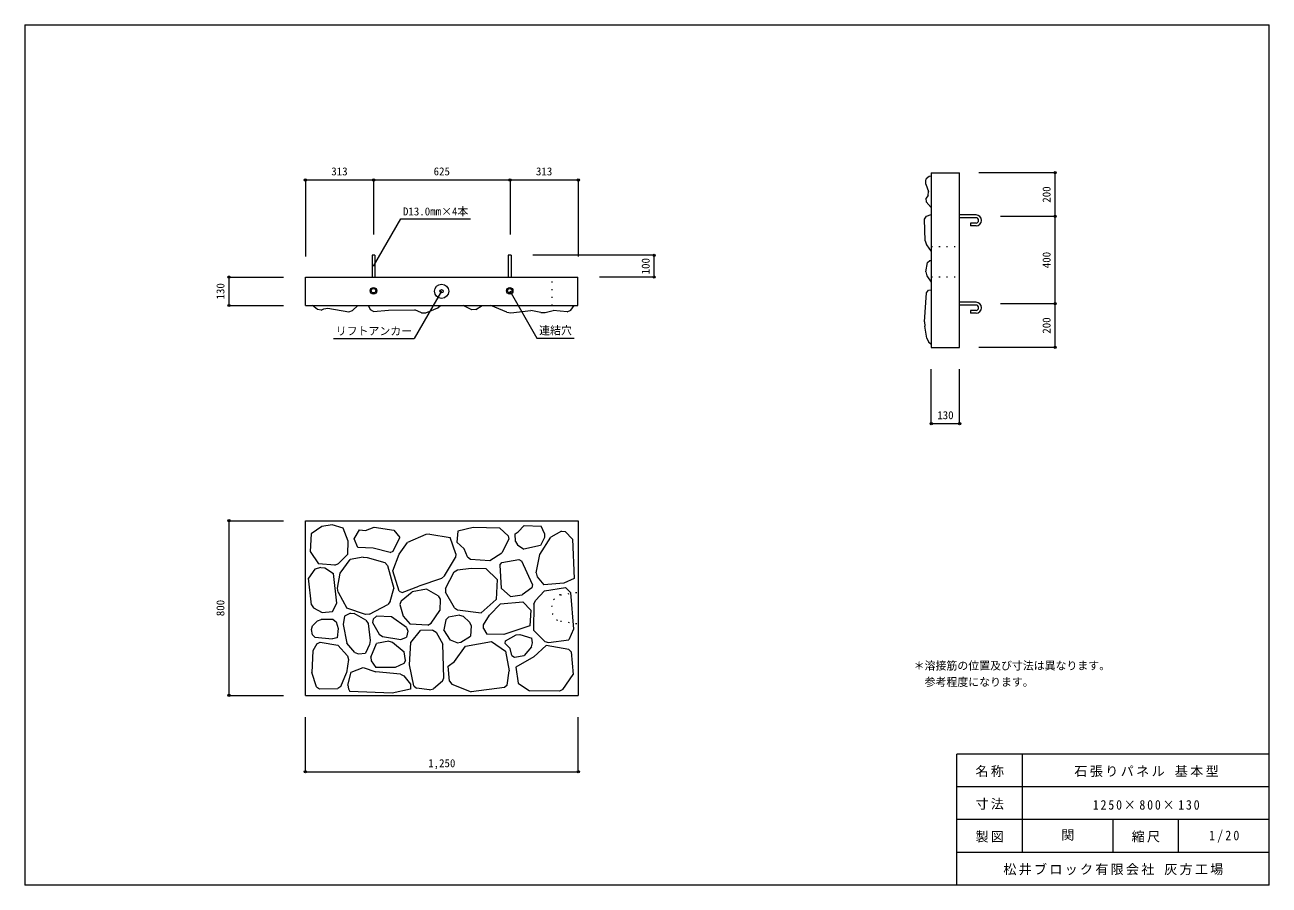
# Model space of a CAD drawing. Units: millimetres, scale not verified, with parts at other scales. Extents: x 120 to 5820, y 130 to 4070.
import ezdxf
from ezdxf.enums import TextEntityAlignment as Align

# ---------------------------------------------------------------- set-up
doc = ezdxf.new("R2010")
doc.units = ezdxf.units.MM
doc.header["$LTSCALE"] = 20
doc.header["$PDMODE"] = 32
doc.header["$PDSIZE"] = 10
doc.linetypes.add('DOTTED', pattern=[1.75, 0.25, -1.5])
for name, color, linetype, lineweight in [('_0-0_', 7, 'Continuous', 18), ('_0-1_', 7, 'Continuous', 18), ('_0-2_', 4, 'Continuous', 9)]:
    doc.layers.add(name, color=color, linetype=linetype, lineweight=lineweight)
doc.styles.add('ＭＳ ゴシック', font='')
doc.styles.get('ＭＳ ゴシック').set_extended_font_data('MS Gothic')

msp = doc.modelspace()

# ---------------------------------------------------------------- linework, layer by layer
at = {"layer": '_0-0_'}
for p, q in [((120, 4070), (5820, 4070)), ((120, 4070), (120, 130)), ((5820, 130), (5820, 4070)), ((5820, 730), (4390, 730)), ((4390, 130), (4390, 730)), ((4690, 280), (4690, 730)), ((5820, 580), (4390, 580)), ((5820, 430), (4390, 430)), ((5105, 280), (5105, 430)), ((5405, 280), (5405, 430)), ((5820, 280), (4390, 280)), ((5820, 130), (120, 130))]:
    msp.add_line(p, q, dxfattribs=at)
at = {"layer": '_0-1_'}
for p, q in [((4249.27, 3365.82), (4247.49, 3359.67)), ((4249.27, 3365.82), (4261.97, 3376.67)), ((4261.97, 3376.67), (4272.31, 3377.96)), ((4272.31, 3393.1), (4402.31, 3393.1)), ((4272.31, 3393.1), (4272.31, 2593.1)), ((4402.31, 2593.1), (4402.31, 3393.1)), ((4247.99, 3340.62), (4247.49, 3359.67)), ((4247.99, 3340.62), (4259.84, 3306.56)), ((4257.46, 3288.88), (4259.84, 3306.56)), ((4257.46, 3288.88), (4247.56, 3274.47)), ((4247.56, 3274.47), (4248.64, 3258.85)), ((4248.64, 3258.85), (4272.31, 3232.97)), ((4241.34, 3179.74), (4250.41, 3193.27)), ((4250.41, 3193.27), (4272.31, 3201.52)), ((4477.31, 3199.6), (4402.31, 3199.6)), ((4244.17, 3081.51), (4241.34, 3179.74)), ((4477.31, 3186.6), (4402.31, 3186.6)), ((4477.31, 3162.6), (4452.31, 3162.6)), ((4452.31, 3162.6), (4452.31, 3149.6)), ((4477.31, 3149.6), (4452.31, 3149.6)), ((4244.17, 3081.51), (4250.17, 3063.3)), ((4250.17, 3063.3), (4272.31, 3031.45)), ((1723.51, 3014.82), (1710.51, 3014.82)), ((1710.51, 3014.82), (1710.51, 2914.82)), ((1723.51, 3014.82), (1723.51, 2914.82)), ((2347.51, 3014.82), (2334.51, 3014.82)), ((2334.51, 3014.82), (2334.51, 2914.82)), ((2347.51, 3014.82), (2347.51, 2914.82)), ((4247.76, 2938.39), (4254.59, 2981.65)), ((4254.59, 2981.65), (4266.15, 2991.53)), ((4266.15, 2991.53), (4272.31, 2991.53)), ((1405.01, 2784.82), (1405.01, 2914.82)), ((1405.01, 2914.82), (2653.01, 2914.82)), ((2653.01, 2784.82), (2653.01, 2914.82)), ((4247.76, 2938.39), (4252, 2920.37)), ((4252, 2920.37), (4272.31, 2891.81)), ((4249.92, 2842.16), (4260.31, 2854.41)), ((4260.31, 2854.41), (4272.31, 2857.21)), ((4241.25, 2709.46), (4249.92, 2842.16)), ((4477.31, 2799.6), (4402.31, 2799.6)), ((1405.01, 2784.82), (2653.01, 2784.82)), ((1460.66, 2765.94), (1438.01, 2784.82)), ((1477.29, 2764.01), (1460.66, 2765.94)), ((1477.29, 2764.01), (1488.79, 2769.77)), ((1488.79, 2769.77), (1507.6, 2772.57)), ((1507.6, 2772.57), (1603.82, 2756.31)), ((1603.82, 2756.31), (1620.92, 2761.55)), ((1620.92, 2761.55), (1645.29, 2784.82)), ((1702.66, 2765.39), (1693.92, 2784.82)), ((1716.73, 2757.1), (1702.66, 2765.39)), ((1716.73, 2757.1), (1785.15, 2762.81)), ((1785.15, 2762.81), (1906, 2764.44)), ((1937.54, 2751.82), (1906, 2764.44)), ((1937.54, 2751.82), (1956.11, 2751.82)), ((1956.11, 2751.82), (2012.14, 2774.24)), ((2012.14, 2774.24), (2023.34, 2784.82)), ((2168.05, 2765.47), (2127.43, 2784.82)), ((2185.54, 2766.5), (2168.05, 2765.47)), ((2185.54, 2766.5), (2214.63, 2784.82)), ((2327.47, 2754.5), (2254.01, 2784.82)), ((2327.47, 2754.5), (2346.65, 2751.82)), ((2346.65, 2751.82), (2437.8, 2762.27)), ((2484.26, 2752.97), (2437.8, 2762.27)), ((2484.26, 2752.97), (2503.77, 2753.44)), ((2503.77, 2753.44), (2540.41, 2762.6)), ((2605.01, 2755.97), (2540.41, 2762.6)), ((2605.01, 2755.97), (2620.87, 2763.02)), ((2620.87, 2763.02), (2636.86, 2784.82)), ((4477.31, 2786.6), (4402.31, 2786.6)), ((4477.31, 2762.6), (4452.31, 2762.6)), ((4452.31, 2762.6), (4452.31, 2749.6)), ((4477.31, 2749.6), (4452.31, 2749.6)), ((4241.25, 2709.46), (4242.22, 2689.62)), ((4251.23, 2634.74), (4242.22, 2689.62)), ((4251.23, 2634.74), (4260.3, 2618.21)), ((4260.3, 2618.21), (4272.31, 2607.47)), ((4272.31, 2593.1), (4402.31, 2593.1)), ((1405.01, 999.13), (1405.01, 1799.13)), ((1405.01, 1799.13), (2655.01, 1799.13)), ((1480.39, 1772.94), (1431.87, 1739.43)), ((1528.15, 1780.76), (1480.39, 1772.94)), ((1577.39, 1764.93), (1528.15, 1780.76)), ((1680.13, 1753.93), (1719.79, 1769.6)), ((1719.79, 1769.6), (1810.37, 1755.89)), ((2174.11, 1768.47), (2102.73, 1751.01)), ((2296.33, 1764.87), (2174.11, 1768.47)), ((2380.03, 1747.93), (2407.76, 1777.2)), ((2407.76, 1777.2), (2485.3, 1773.6)), ((2500.65, 1740.08), (2485.3, 1773.6)), ((2655.01, 1799.13), (2655.01, 999.13)), ((1431.87, 1739.43), (1427.48, 1658.54)), ((1601.13, 1706.02), (1577.39, 1764.93)), ((1628.24, 1716.72), (1653.21, 1757.36)), ((1645.86, 1677.06), (1628.24, 1716.72)), ((1653.21, 1757.36), (1680.13, 1753.93)), ((1807.74, 1659.2), (1837.3, 1722.6)), ((1810.37, 1755.89), (1837.3, 1722.6)), ((1956.45, 1735.65), (1873.53, 1698.6)), ((1975.44, 1738.09), (1956.45, 1735.65)), ((1975.44, 1738.09), (2068.88, 1722.6)), ((2094.08, 1647.86), (2068.88, 1722.6)), ((2102.73, 1751.01), (2099.14, 1700.17)), ((2334.2, 1729.58), (2296.33, 1764.87)), ((2336.89, 1713.9), (2304.55, 1651.9)), ((2334.2, 1729.58), (2336.89, 1713.9)), ((2366.68, 1738.17), (2380.03, 1747.93)), ((2367.87, 1704), (2366.68, 1738.17)), ((2479.65, 1643.69), (2529.98, 1723.79)), ((2500.39, 1722.02), (2482.22, 1685.28)), ((2500.65, 1740.08), (2500.39, 1722.02)), ((2578.81, 1751.7), (2529.98, 1723.79)), ((2578.81, 1751.7), (2594.48, 1749.5)), ((2594.48, 1749.5), (2628.57, 1714.55)), ((2628.57, 1714.55), (2635.76, 1534.82)), ((1427.48, 1658.54), (1464.41, 1600.95)), ((1599.81, 1646.23), (1601.13, 1706.02)), ((1714.9, 1673.63), (1645.86, 1677.06)), ((1793.85, 1652.7), (1714.9, 1673.63)), ((1793.85, 1652.7), (1807.74, 1659.2)), ((1834.85, 1645.24), (1873.53, 1698.6)), ((2099.14, 1700.17), (2132.01, 1670.9)), ((2147.67, 1633.4), (2132.01, 1670.9)), ((2367.87, 1704), (2376.56, 1688.49)), ((2376.56, 1688.49), (2406.22, 1668.85)), ((2482.22, 1685.28), (2406.22, 1668.85)), ((1539.72, 1595.91), (1464.41, 1600.95)), ((1539.72, 1595.91), (1556.7, 1602.37)), ((1556.7, 1602.37), (1599.81, 1646.23)), ((1564.64, 1559.19), (1609.48, 1620.74)), ((1669.12, 1632.06), (1609.48, 1620.74)), ((1669.12, 1632.06), (1688.52, 1631.04)), ((1688.52, 1631.04), (1768.72, 1606.91)), ((1768.72, 1606.91), (1780.93, 1594.38)), ((1804.98, 1568.86), (1834.85, 1645.24)), ((2042.66, 1546.61), (2092.17, 1629.79)), ((2094.08, 1647.86), (2092.17, 1629.79)), ((2147.67, 1633.4), (2161.5, 1623.49)), ((2161.5, 1623.49), (2249.6, 1617.5)), ((2249.6, 1617.5), (2304.55, 1651.9)), ((2295.81, 1595.32), (2305.12, 1607.13)), ((2305.12, 1607.13), (2382.75, 1621.53)), ((2382.75, 1621.53), (2396.74, 1614.26)), ((2445.61, 1507.08), (2396.74, 1614.26)), ((2462.19, 1560.01), (2479.65, 1643.69)), ((1447.68, 1576.38), (1419.58, 1536.39)), ((1475.96, 1585.27), (1447.68, 1576.38)), ((1475.96, 1585.27), (1493.85, 1582.76)), ((1493.85, 1582.76), (1533.05, 1556.92)), ((1549.26, 1421.84), (1533.05, 1556.92)), ((1551.57, 1490.76), (1564.64, 1559.19)), ((1780.93, 1594.38), (1809.95, 1487.97)), ((1835.18, 1476.04), (1804.98, 1568.86)), ((2028.09, 1534.75), (2042.66, 1546.61)), ((2047.18, 1488.77), (2087.01, 1564.36)), ((2087.01, 1564.36), (2101.6, 1574.45)), ((2101.6, 1574.45), (2163.89, 1582.23)), ((2163.89, 1582.23), (2232.1, 1580.23)), ((2232.1, 1580.23), (2283.25, 1530.08)), ((2295.81, 1595.32), (2301.31, 1489.95)), ((2462.19, 1560.01), (2466.47, 1542.49)), ((2466.47, 1542.49), (2497.11, 1505.04)), ((1432.57, 1414.49), (1419.58, 1536.39)), ((1554.5, 1472.17), (1551.57, 1490.76)), ((1794.09, 1429.05), (1809.95, 1487.97)), ((1847.64, 1470.05), (1925.43, 1499.33)), ((1959.97, 1485), (1893.57, 1473.01)), ((2028.09, 1534.75), (1925.43, 1499.33)), ((2013.94, 1454.84), (1959.97, 1485)), ((2047.18, 1488.77), (2047.46, 1471.23)), ((2283.25, 1530.08), (2279.24, 1437.8)), ((2301.31, 1489.95), (2344.44, 1451.84)), ((2441.69, 1492.08), (2397.6, 1459.86)), ((2445.61, 1507.08), (2441.69, 1492.08)), ((2589.55, 1512.23), (2497.11, 1505.04)), ((2500.92, 1477.92), (2597.21, 1492.96)), ((2635.76, 1534.82), (2589.55, 1512.23)), ((2597.21, 1492.96), (2619.27, 1470.9)), ((1554.5, 1472.17), (1594.53, 1399.17)), ((1794.09, 1429.05), (1782.63, 1414.73)), ((1835.18, 1476.04), (1847.64, 1470.05)), ((1843.19, 1431.43), (1838.17, 1415.43)), ((1843.19, 1431.43), (1893.57, 1473.01)), ((2013.94, 1454.84), (2022.38, 1439.96)), ((2022.38, 1439.96), (2020.83, 1387.25)), ((2087.74, 1400.35), (2047.46, 1471.23)), ((2279.24, 1437.8), (2210.03, 1377.61)), ((2298.3, 1418.74), (2400.61, 1426.76)), ((2344.44, 1451.84), (2397.6, 1459.86)), ((2400.61, 1426.76), (2437.72, 1388.65)), ((2451.69, 1416.76), (2458.69, 1433.97)), ((2458.69, 1433.97), (2500.92, 1477.92)), ((2619.27, 1470.9), (2633.32, 1302.38)), ((1432.57, 1414.49), (1442.41, 1399.76)), ((1442.41, 1399.76), (1481.18, 1378.61)), ((1481.18, 1378.61), (1528.73, 1382.93)), ((1528.73, 1382.93), (1549.26, 1421.84)), ((1611.59, 1375.33), (1584.93, 1362.4)), ((1680.06, 1369.07), (1594.53, 1399.17)), ((1611.59, 1375.33), (1629.22, 1374.64)), ((1682.2, 1343.67), (1629.22, 1374.64)), ((1698.34, 1370.41), (1680.06, 1369.07)), ((1698.34, 1370.41), (1782.63, 1414.73)), ((1838.17, 1415.43), (1853, 1362.36)), ((1981.27, 1329.13), (2020.83, 1387.25)), ((2087.74, 1400.35), (2102.61, 1390.47)), ((2102.61, 1390.47), (2210.03, 1377.61)), ((2248.15, 1366.58), (2298.3, 1418.74)), ((2437.72, 1388.65), (2432.71, 1317.43)), ((2451.69, 1416.76), (2450.76, 1298.37)), ((1432.3, 1300.71), (1437.46, 1317.59)), ((1460.06, 1340.2), (1437.46, 1317.59)), ((1460.06, 1340.2), (1477.13, 1347.12)), ((1532.78, 1346.33), (1477.13, 1347.12)), ((1532.78, 1346.33), (1545.56, 1336.58)), ((1545.56, 1336.58), (1554.67, 1305.12)), ((1584.93, 1362.4), (1578.44, 1323.49)), ((1578.44, 1323.49), (1594.65, 1238.12)), ((1682.2, 1343.67), (1692.14, 1328.71)), ((1692.14, 1328.71), (1702.5, 1250.19)), ((1714.81, 1348.68), (1712.27, 1333.39)), ((1712.27, 1333.39), (1742.92, 1279.75)), ((1714.81, 1348.68), (1730.36, 1362.36)), ((1799.52, 1358.67), (1730.36, 1362.36)), ((1867.95, 1309.2), (1799.52, 1358.67)), ((1853, 1362.36), (1885.27, 1324.55)), ((1965.65, 1321.27), (1885.27, 1324.55)), ((1965.65, 1321.27), (1981.27, 1329.13)), ((2049.14, 1345.21), (2039.27, 1299.65)), ((2049.14, 1345.21), (2061.09, 1356.81)), ((2110.58, 1366.05), (2061.09, 1356.81)), ((2110.58, 1366.05), (2127.79, 1361.13)), ((2127.79, 1361.13), (2157.3, 1334.07)), ((2157.3, 1334.07), (2164.03, 1317.34)), ((2164.03, 1317.34), (2160.99, 1270.14)), ((2220.3, 1304.91), (2220.33, 1321.91)), ((2220.33, 1321.91), (2248.15, 1366.58)), ((2432.71, 1317.43), (2314.35, 1277.31)), ((1437.12, 1276.03), (1432.3, 1300.71)), ((1437.12, 1276.03), (1448.99, 1265.26)), ((1448.99, 1265.26), (1528.73, 1257.57)), ((1550.34, 1261.89), (1528.73, 1257.57)), ((1554.67, 1305.12), (1550.34, 1261.89)), ((1742.92, 1279.75), (1757.74, 1269.42)), ((1757.74, 1269.42), (1841.93, 1255.39)), ((1841.93, 1255.39), (1868.68, 1265.53)), ((1867.95, 1309.2), (1874.14, 1293.53)), ((1874.14, 1293.53), (1868.68, 1265.53)), ((1888.04, 1241.56), (1932.3, 1296.89)), ((1989.62, 1297.67), (1932.3, 1296.89)), ((1989.62, 1297.67), (2004.44, 1289.05)), ((2004.44, 1289.05), (2034.66, 1234.18)), ((2069.7, 1251.7), (2039.27, 1299.65)), ((2117.76, 1242.36), (2160.99, 1270.14)), ((2220.3, 1304.91), (2236.11, 1279.31)), ((2314.35, 1277.31), (2236.11, 1279.31)), ((2321.98, 1248.25), (2369.91, 1276.27)), ((2369.91, 1276.27), (2388.09, 1278.34)), ((2388.09, 1278.34), (2442.74, 1261.26)), ((2446.21, 1239.04), (2442.74, 1261.26)), ((2501.93, 1246.32), (2450.76, 1298.37)), ((2633.32, 1302.38), (2611.25, 1253.23)), ((1438.97, 1202.83), (1434.36, 1103.24)), ((1457.94, 1235.67), (1438.97, 1202.83)), ((1457.94, 1235.67), (1472.8, 1242.62)), ((1472.8, 1242.62), (1553.31, 1228.65)), ((1597.27, 1180.69), (1553.31, 1228.65)), ((1631.32, 1195.95), (1594.65, 1238.12)), ((1699.33, 1231.33), (1680.03, 1192.73)), ((1702.5, 1250.19), (1699.33, 1231.33)), ((1704.79, 1174.21), (1731.28, 1236.03)), ((1786.94, 1247), (1731.28, 1236.03)), ((1786.94, 1247), (1804.49, 1242.6)), ((1804.49, 1242.6), (1857.61, 1199.14)), ((1863.55, 1158.32), (1857.61, 1199.14)), ((1881.58, 1138.28), (1888.04, 1241.56)), ((2039.85, 1080.04), (2034.66, 1234.18)), ((2099.98, 1240.43), (2069.7, 1251.7)), ((2088.66, 1154.94), (2138.82, 1225.15)), ((2099.98, 1240.43), (2117.76, 1242.36)), ((2138.82, 1225.15), (2258.18, 1245.21)), ((2258.18, 1245.21), (2321.37, 1202.08)), ((2320.3, 1236.01), (2321.98, 1248.25)), ((2320.3, 1236.01), (2342.43, 1213.11)), ((2321.37, 1202.08), (2338.42, 1111.81)), ((2350.09, 1181.7), (2342.43, 1213.11)), ((2441.35, 1221.48), (2407.63, 1181.02)), ((2441.35, 1221.48), (2446.21, 1239.04)), ((2507.94, 1228.16), (2451.77, 1175)), ((2501.93, 1246.32), (2518.85, 1240.55)), ((2611.43, 1209.84), (2507.94, 1228.16)), ((2518.85, 1240.55), (2611.25, 1253.23)), ((2611.43, 1209.84), (2622.16, 1198.14)), ((2622.16, 1198.14), (2631.31, 1094.75)), ((1602.49, 1163.44), (1592.96, 1102.32)), ((1597.27, 1180.69), (1602.49, 1163.44)), ((1631.32, 1195.95), (1647.83, 1189.42)), ((1647.83, 1189.42), (1680.03, 1192.73)), ((1704.79, 1174.21), (1706.75, 1156.95)), ((1706.75, 1156.95), (1728.51, 1127.22)), ((1855.81, 1144.44), (1816.11, 1127.22)), ((1863.55, 1158.32), (1855.81, 1144.44)), ((2058.57, 1132.87), (2088.66, 1154.94)), ((2350.09, 1181.7), (2362.33, 1173.6)), ((2362.33, 1173.6), (2407.63, 1181.02)), ((2451.77, 1175), (2368.51, 1128.86)), ((1456.09, 1038.04), (1434.36, 1103.24)), ((1568.07, 1039.69), (1592.96, 1102.32)), ((1599.14, 1046.53), (1614.17, 1105.08)), ((1614.17, 1105.08), (1670.42, 1126.29)), ((1670.42, 1126.29), (1727.59, 1106.93)), ((1840.27, 1096.76), (1727.59, 1106.93)), ((1816.11, 1127.22), (1728.51, 1127.22)), ((1840.27, 1096.76), (1856.46, 1088.04)), ((1856.46, 1088.04), (1886.2, 1050.68)), ((1901.66, 1042.94), (1881.58, 1138.28)), ((2065.59, 1063.58), (2058.57, 1132.87)), ((2328.82, 1045.47), (2338.42, 1111.81)), ((2368.51, 1128.86), (2380.55, 1054.63)), ((2584.75, 1025.81), (2631.31, 1094.75)), ((1456.09, 1038.04), (1469.25, 1028.72)), ((1469.25, 1028.72), (1554.38, 1030.22)), ((1568.07, 1039.69), (1554.38, 1030.22)), ((1599.14, 1046.53), (1601.91, 1028.34)), ((1601.91, 1028.34), (1608.64, 1017.48)), ((1887.12, 1027.63), (1802.28, 1009.18)), ((1886.2, 1050.68), (1887.12, 1027.63)), ((1901.66, 1042.94), (1913.64, 1031.9)), ((1974.02, 1024.27), (1913.64, 1031.9)), ((1974.02, 1024.27), (1991.61, 1029.43)), ((2032.52, 1063.63), (1991.61, 1029.43)), ((2032.52, 1063.63), (2039.85, 1080.04)), ((2065.59, 1063.58), (2075.92, 1050.01)), ((2075.92, 1050.01), (2164.9, 1015.51)), ((2317.46, 1034.35), (2164.9, 1015.51)), ((2328.82, 1045.47), (2317.46, 1034.35)), ((2380.55, 1054.63), (2431.71, 1020.53)), ((1405.01, 999.13), (2655.01, 999.13)), ((1802.28, 1009.18), (1608.64, 1017.48)), ((2569.15, 1017.72), (2431.71, 1020.53)), ((2584.75, 1025.81), (2569.15, 1017.72))]:
    msp.add_line(p, q, dxfattribs=at)
at = {"layer": '_0-1_', "linetype": 'DOTTED'}
for p, q in [((4272.31, 3055.6), (4402.31, 3055.6)), ((2535.01, 2784.82), (2535.01, 2914.82)), ((4272.31, 2915.6), (4402.31, 2915.6)), ((2573.67, 1459.13), (2655.01, 1471.63)), ((2573.67, 1339.13), (2655.01, 1326.63))]:
    msp.add_line(p, q, dxfattribs=at)
at = {"layer": '_0-1_'}
for centre, radius in [((1717.01, 2852.32), 15), ((1717.01, 2852.32), 10), ((2029.01, 2849.82), 32.5), ((2029.01, 2849.82), 7.5), ((2341.01, 2852.32), 15), ((2341.01, 2852.32), 10)]:
    msp.add_circle(centre, radius, dxfattribs=at)
for centre, radius in [((4477.31, 3174.6), 25), ((4477.31, 3174.6), 12), ((4477.31, 2774.6), 25), ((4477.31, 2774.6), 12)]:
    msp.add_arc(centre, radius, 270, 90, dxfattribs=at)
at = {"layer": '_0-1_', "linetype": 'DOTTED'}
msp.add_ellipse((2573.67, 1399.13), major_axis=(0, 60), ratio=0.677778, start_param=0, end_param=3.1415927, dxfattribs=at)
at = {"layer": '_0-2_'}
for p, q in [((4839.66, 3393.1), (4489.66, 3393.1)), ((4839.66, 2593.1), (4839.66, 3393.1)), ((1405.01, 3359.82), (2655.01, 3359.82)), ((1405.01, 3359.82), (1405.01, 3009.82)), ((1717.51, 3359.82), (1717.51, 3109.82)), ((2342.51, 3359.82), (2342.51, 3109.82)), ((2655.01, 3359.82), (2655.01, 3009.82)), ((4839.66, 3193.1), (4589.66, 3193.1)), ((3003.01, 3014.82), (2447.51, 3014.82)), ((3003.01, 2914.82), (3003.01, 3014.82)), ((1055.01, 2914.82), (1055.01, 2784.82)), ((1055.01, 2914.82), (1305.01, 2914.82)), ((3003.01, 2914.82), (2753.01, 2914.82)), ((4839.66, 2793.1), (4589.66, 2793.1)), ((1055.01, 2784.82), (1305.01, 2784.82)), ((4839.66, 2593.1), (4489.66, 2593.1)), ((4272.31, 2243.1), (4272.31, 2493.1)), ((4402.31, 2243.1), (4402.31, 2493.1)), ((4402.31, 2243.1), (4272.31, 2243.1)), ((1055.01, 1799.13), (1055.01, 999.13)), ((1055.01, 1799.13), (1305.01, 1799.13)), ((1055.01, 999.13), (1305.01, 999.13)), ((1405.01, 649.13), (1405.01, 899.13)), ((2655.01, 649.13), (2655.01, 899.13)), ((1405.01, 649.13), (2655.01, 649.13))]:
    msp.add_line(p, q, dxfattribs=at)
at = {"layer": '_0-2_', "color": 7, "lineweight": 18}
for p, q in [((1717.01, 2964.82), (1842.01, 3181.32)), ((1842.01, 3181.32), (2162.01, 3181.32)), ((2341.01, 2852.32), (2466.01, 2635.81)), ((2029.01, 2849.82), (1904.01, 2633.31)), ((1534.01, 2633.31), (1904.01, 2633.31)), ((2466.01, 2635.81), (2636.01, 2635.81))]:
    msp.add_line(p, q, dxfattribs=at)
at = {"layer": '_0-2_'}
for p in [(1405.01, 3359.82), (1717.51, 3359.82), (2342.51, 3359.82), (2655.01, 3359.82), (4839.66, 3393.1), (4839.66, 3193.1), (3003.01, 3014.82), (1055.01, 2914.82), (3003.01, 2914.82), (4839.66, 2793.1), (1055.01, 2784.82), (4839.66, 2593.1), (4272.31, 2243.1), (4402.31, 2243.1), (1055.01, 1799.13), (1055.01, 999.13), (1405.01, 649.13), (2655.01, 649.13)]:
    msp.add_point(p, dxfattribs=at)

# ---------------------------------------------------------------- texts
at = {"layer": '_0-0_', "color": 4, "style": 'ＭＳ ゴシック'}
for s, p in [('＊溶接筋の位置及び寸法は異なります。', (4191.66, 1105.73)), ('\u3000参考程度になります。', (4191.66, 1030.73))]:
    msp.add_text(s, height=36.66, dxfattribs=at).set_placement(p, align=Align.BOTTOM_LEFT)
at = {"layer": '_0-0_', "style": 'ＭＳ ゴシック'}
msp.add_text('関', height=43.99, dxfattribs=at).set_placement((4867.5, 325), align=Align.BOTTOM_LEFT)
at = {"layer": '_0-0_', "char_height": 43.99, "attachment_point": 7, "style": 'ＭＳ ゴシック'}
for s, insert in [('\\T1.17;名称', (4475, 625)), ('\\T1.18;石張りパネル\\~基本型', (4927.5, 625)), ('\\T1.17;寸法', (4475, 475)), ('\\T1.32;\\W0.9;1250×800×130', (5012.5, 475)), ('\\T1.17;製図', (4475, 325)), ('\\T1.17;縮尺', (5190, 325)), ('\\T1.38;\\W0.9;1/20', (5545, 325)), ('\\T1.17;松井ブロック有限会社\\~灰方工場', (4602.5, 175))]:
    msp.add_mtext(s, dxfattribs=dict(at, insert=insert))
at = {"layer": '_0-2_', "style": 'ＭＳ ゴシック'}
for s, p in [('313', (1523.76, 3369.82)), ('625', (1992.51, 3369.82)), ('313', (2461.26, 3369.82)), ('D13.0㎜×4本', (1852.01, 3186.32)), ('リフトアンカー', (1544.01, 2638.31)), ('連結穴', (2476.01, 2640.81)), ('130', (4299.81, 2253.1)), ('1,250', (1967.51, 659.13))]:
    msp.add_text(s, height=36.66, dxfattribs=at).set_placement(p, align=Align.BOTTOM_LEFT)
for s, p in [('200', (4829.66, 3255.6)), ('400', (4829.66, 2955.6)), ('100', (2993.01, 2927.32)), ('130', (1045.01, 2812.32)), ('200', (4829.66, 2655.6)), ('800', (1045.01, 1361.63))]:
    msp.add_text(s, height=36.66, rotation=90, dxfattribs=at).set_placement(p, align=Align.BOTTOM_LEFT)

doc.saveas('drawing.dxf')
